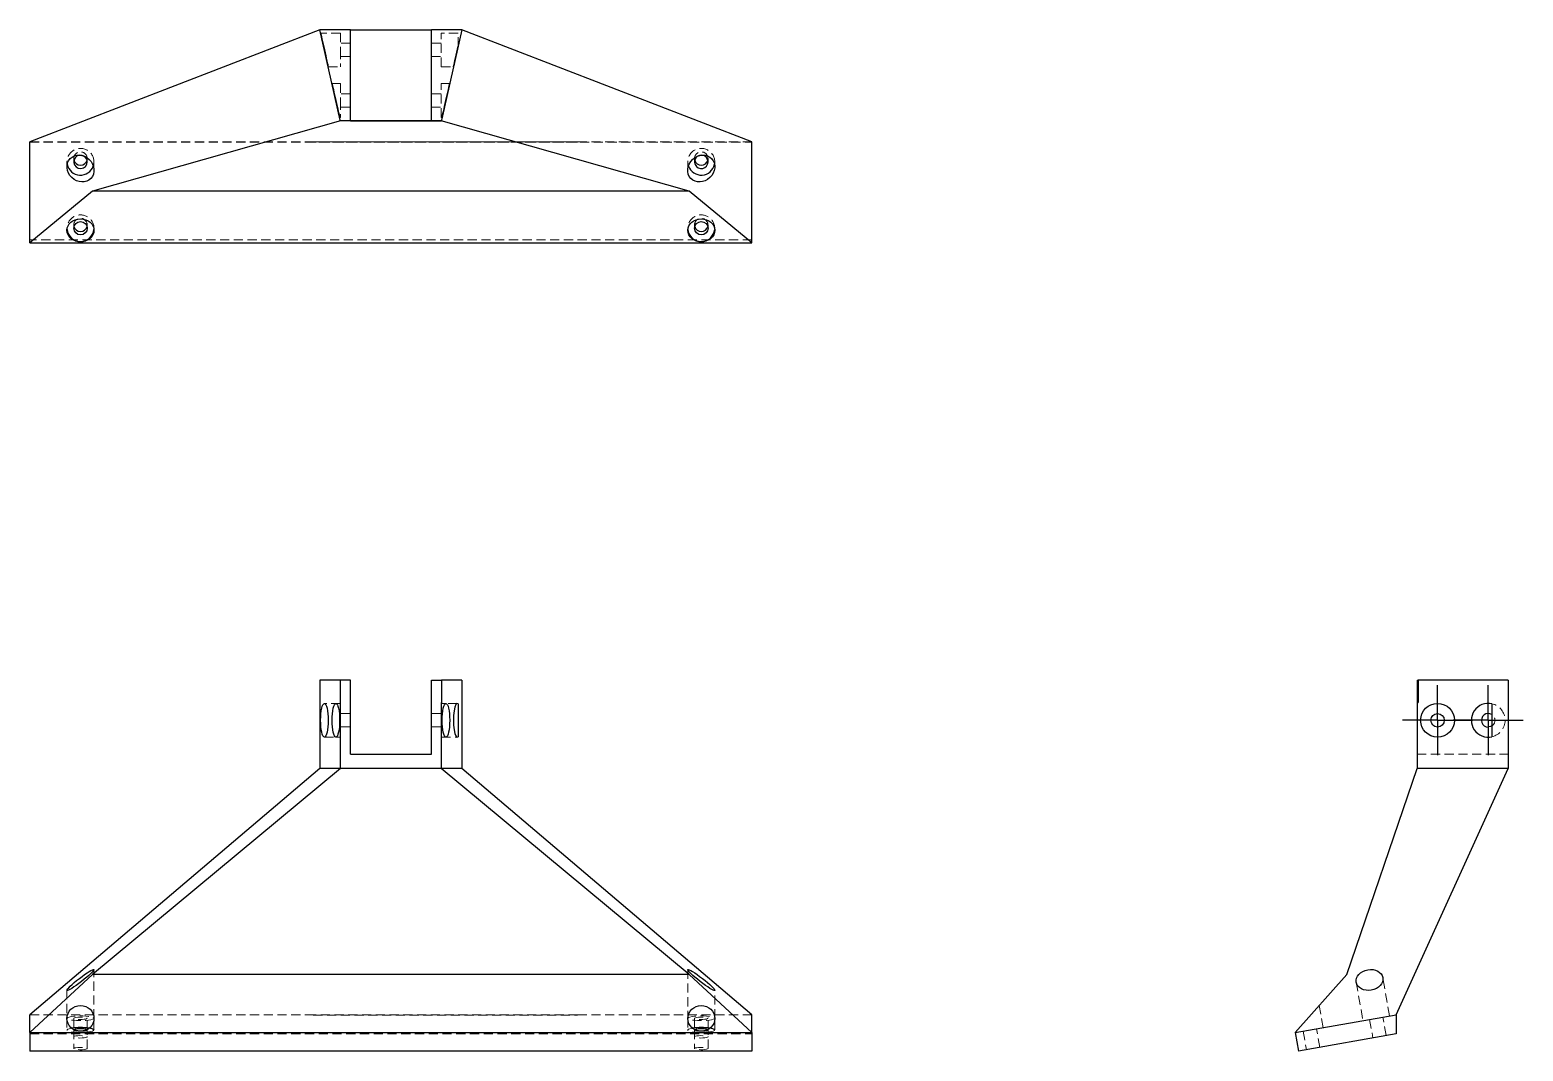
# Model space of a CAD drawing. Header units: millimetres. Extents: x 33 to 240, y 31 to 173.
import ezdxf

# ---------------------------------------------------------------- set-up
doc = ezdxf.new("R2010")
doc.units = ezdxf.units.MM
doc.linetypes.add('HIDDEN', pattern=[1.905, 1.27, -0.635])
doc.layers.add('10', color=7, linetype='Continuous')

# ---------------------------------------------------------------- blocks, each defined once
blk = doc.blocks.new('SW_CENTERMARKSYMBOL_0')
at = {"layer": '10', "color": 0}
for p, q in [((0, 2.5), (0, 4.84)), ((0, 0), (0, 2.5)), ((-2.5, 0), (-4.84, 0)), ((0, 0), (-2.5, 0)), ((0, 0), (0, -2.5)), ((0, 0), (2.5, 0)), ((2.5, 0), (4.84, 0)), ((0, -2.5), (0, -4.84))]:
    blk.add_line(p, q, dxfattribs=at)
blk = doc.blocks.new('SW_CENTERMARKSYMBOL_1')
at = {"layer": '10', "color": 0}
for p, q in [((0, 2.5), (0, 4.84)), ((0, 0), (0, 2.5)), ((-2.5, 0), (-4.84, 0)), ((0, 0), (-2.5, 0)), ((0, 0), (0, -2.5)), ((0, 0), (2.5, 0)), ((2.5, 0), (4.84, 0)), ((0, -2.5), (0, -4.84))]:
    blk.add_line(p, q, dxfattribs=at)

msp = doc.modelspace()

# ---------------------------------------------------------------- linework, layer by layer
at = {"color": 7, "linetype": 'Continuous', "lineweight": 25}
for p, q in [((73.17, 172.76), (33, 157.23)), ((75.99, 160.27), (73.17, 172.76)), ((77.39, 172.76), (73.17, 172.76)), ((75.99, 160.27), (73.17, 172.76)), ((77.39, 160.14), (77.39, 172.76)), ((77.39, 172.76), (88.61, 172.76)), ((88.61, 160.14), (88.61, 172.76)), ((92.83, 172.76), (88.61, 172.76)), ((92.83, 172.76), (90.01, 160.27)), ((92.83, 172.76), (90.01, 160.27)), ((92.83, 172.76), (92.83, 172.76)), ((133, 157.23), (92.83, 172.76)), ((76.02, 160.14), (41.67, 150.41)), ((75.99, 160.14), (75.99, 160.27)), ((75.99, 160.27), (75.99, 160.27)), ((77.39, 160.14), (75.99, 160.14)), ((76.02, 160.14), (75.99, 160.14)), ((75.99, 160.14), (75.99, 160.14)), ((89.98, 160.14), (76.02, 160.14)), ((76.02, 160.14), (76.02, 160.14)), ((77.39, 160.14), (88.61, 160.14)), ((77.39, 160.14), (77.39, 160.14)), ((88.61, 160.14), (90.01, 160.14)), ((88.61, 160.14), (88.61, 160.14)), ((90.01, 160.14), (89.98, 160.14)), ((89.98, 160.14), (89.98, 160.14)), ((124.33, 150.41), (89.98, 160.14)), ((90.01, 160.14), (90.01, 160.27)), ((90.01, 160.27), (90.01, 160.27)), ((90.01, 160.14), (90.01, 160.14)), ((33, 143.24), (33, 157.23)), ((133, 143.24), (133, 157.23)), ((41.67, 150.41), (33, 143.24)), ((124.33, 150.41), (41.67, 150.41)), ((133, 143.24), (124.33, 150.41)), ((33, 143.24), (133, 143.24)), ((75.99, 82.7), (73.17, 82.7)), ((73.17, 82.7), (73.17, 70.45)), ((75.99, 82.7), (75.99, 79.55)), ((77.39, 82.7), (75.99, 82.7)), ((77.39, 72.42), (77.39, 82.7)), ((88.61, 72.42), (88.61, 82.7)), ((88.61, 82.7), (90.01, 82.7)), ((90.01, 82.7), (90.01, 79.55)), ((92.83, 82.7), (90.01, 82.7)), ((92.83, 82.7), (92.83, 70.45)), ((225.14, 82.7), (225.14, 79.55)), ((225.14, 82.7), (225.27, 82.7)), ((225.27, 82.7), (225.27, 79.58)), ((237.76, 82.7), (225.27, 82.7)), ((237.76, 82.7), (237.76, 70.45)), ((76.02, 79.55), (75.99, 79.55)), ((76.02, 70.45), (76.02, 79.55)), ((90.01, 79.55), (89.98, 79.55)), ((89.98, 79.55), (89.98, 70.45)), ((92.32, 79.42), (92.32, 74.85)), ((225.14, 79.55), (225.27, 79.58)), ((225.14, 79.55), (225.14, 70.45)), ((235.49, 79.42), (235.49, 74.85)), ((77.39, 72.42), (88.61, 72.42)), ((73.17, 70.45), (33, 36.34)), ((76.02, 70.45), (41.67, 41.9)), ((76.02, 70.45), (73.17, 70.45)), ((89.98, 70.45), (76.02, 70.45)), ((124.33, 41.9), (89.98, 70.45)), ((92.83, 70.45), (89.98, 70.45)), ((133, 36.34), (92.83, 70.45)), ((215.41, 41.9), (225.14, 70.45)), ((222.23, 36.34), (237.76, 70.45)), ((237.76, 70.45), (225.14, 70.45)), ((41.67, 41.9), (33, 33.87)), ((124.33, 41.9), (41.67, 41.9)), ((133, 33.87), (124.33, 41.9)), ((208.24, 33.87), (215.41, 41.9)), ((33, 33.87), (33, 36.34)), ((133, 33.87), (133, 36.34)), ((208.24, 33.87), (222.23, 36.34)), ((222.23, 36.34), (222.22, 33.69)), ((33, 33.87), (33, 31.3)), ((33, 33.87), (133, 33.87)), ((133, 33.87), (133, 31.3)), ((208.24, 33.87), (208.69, 31.3)), ((222.22, 33.69), (208.69, 31.3)), ((133, 31.3), (33, 31.3))]:
    msp.add_line(p, q, dxfattribs=at)
at = {"color": 7, "linetype": 'HIDDEN', "lineweight": 18}
for p, q in [((73.17, 172.76), (73.17, 172.76)), ((92.83, 172.76), (73.17, 172.76)), ((76.02, 172.32), (73.27, 172.32)), ((76.02, 172.32), (76.02, 169.99)), ((77.39, 172.76), (77.39, 172.76)), ((88.61, 172.76), (88.61, 172.76)), ((89.98, 167.65), (89.98, 172.32)), ((92.32, 172.32), (89.98, 172.32)), ((92.32, 170.49), (92.32, 172.32)), ((77.39, 170.92), (76.02, 170.92)), ((76.02, 169.99), (76.02, 167.65)), ((89.98, 170.92), (88.61, 170.92)), ((74.32, 167.65), (76.02, 167.65)), ((76.02, 169.05), (77.39, 169.05)), ((88.61, 169.05), (89.98, 169.05)), ((89.98, 167.65), (91.68, 167.65)), ((76.02, 165.31), (74.85, 165.31)), ((76.02, 165.31), (76.02, 162.97)), ((77.39, 163.91), (76.02, 163.91)), ((89.98, 163.91), (88.61, 163.91)), ((89.98, 160.64), (89.98, 165.31)), ((91.15, 165.31), (89.98, 165.31)), ((76.02, 162.97), (76.02, 160.64)), ((76.02, 162.04), (77.39, 162.04)), ((88.61, 162.04), (89.98, 162.04)), ((75.91, 160.64), (76.02, 160.64)), ((76.02, 160.14), (75.99, 160.27)), ((76.02, 160.14), (75.99, 160.27)), ((89.98, 160.64), (90.09, 160.64)), ((90.01, 160.27), (89.98, 160.14)), ((90.01, 160.27), (89.98, 160.14)), ((33, 157.23), (72.25, 157.23)), ((33, 157.22), (133, 157.22)), ((108.85, 157.23), (72.25, 157.23)), ((72.25, 157.22), (72.25, 157.23)), ((72.25, 157.23), (108.87, 157.23)), ((108.85, 157.22), (72.25, 157.22)), ((108.85, 157.23), (108.85, 157.22)), ((108.87, 157.23), (108.85, 157.23)), ((133, 157.23), (108.85, 157.23)), ((108.85, 157.22), (108.87, 157.23)), ((38.14, 154.48), (38.14, 153.8)), ((39.07, 154.94), (39.07, 154.48)), ((40.94, 154.94), (40.92, 154.71)), ((40.94, 154.48), (40.94, 154.94)), ((41.88, 153.3), (41.88, 154.48)), ((124.12, 154.48), (124.12, 153.3)), ((125.06, 154.94), (125.06, 154.48)), ((126.93, 154.94), (126.9, 154.71)), ((126.93, 154.48), (126.93, 154.94)), ((127.86, 154.48), (127.83, 154.14)), ((127.86, 153.8), (127.86, 154.48)), ((38.14, 145.28), (38.14, 145)), ((39.07, 145.73), (39.07, 145.28)), ((40.94, 145.73), (40.92, 145.51)), ((40.94, 145.28), (40.94, 145.73)), ((41.88, 145.28), (41.87, 145.13)), ((41.88, 145), (41.88, 145.28)), ((124.12, 145.28), (124.12, 145)), ((125.06, 145.73), (125.06, 145.28)), ((126.93, 145.73), (126.9, 145.51)), ((126.93, 145.28), (126.93, 145.73)), ((127.86, 145.28), (127.85, 145.13)), ((127.86, 145), (127.86, 145.28)), ((133, 143.69), (33, 143.69)), ((77.39, 82.7), (73.17, 82.7)), ((75.99, 82.7), (75.99, 82.7)), ((92.83, 82.7), (88.61, 82.7)), ((90.01, 82.7), (90.01, 82.7)), ((76.02, 79.47), (73.8, 79.47)), ((76.02, 79.47), (75.38, 79.47)), ((76.02, 79.55), (75.99, 79.58)), ((90.01, 79.58), (89.98, 79.55)), ((90.62, 79.47), (89.98, 79.47)), ((92.2, 79.47), (89.98, 79.47)), ((77.39, 78.07), (76.02, 78.07)), ((77.39, 78.07), (76.02, 78.07)), ((89.98, 78.07), (88.61, 78.07)), ((89.98, 78.07), (88.61, 78.07)), ((73.8, 74.8), (76.02, 74.8)), ((75.38, 74.8), (76.02, 74.8)), ((76.02, 76.2), (77.39, 76.2)), ((76.02, 76.2), (77.39, 76.2)), ((88.61, 76.2), (89.98, 76.2)), ((88.61, 76.2), (89.98, 76.2)), ((89.98, 74.8), (90.62, 74.8)), ((89.98, 74.8), (92.2, 74.8)), ((77.39, 72.42), (77.39, 72.42)), ((77.39, 72.42), (88.61, 72.42)), ((88.61, 72.42), (88.61, 72.42)), ((225.14, 72.42), (237.76, 72.42)), ((76.02, 70.45), (73.17, 70.45)), ((92.83, 70.45), (89.98, 70.45)), ((41.88, 35.85), (41.88, 42.58)), ((124.12, 42.58), (124.12, 35.85)), ((221.32, 36.18), (220.39, 41.49)), ((38.14, 39.75), (38.14, 35.85)), ((127.86, 35.85), (127.86, 39.75)), ((216.71, 40.84), (217.64, 35.53)), ((212.12, 34.55), (211.58, 37.61)), ((33, 36.34), (72.25, 36.34)), ((38.14, 35.84), (38.14, 34.23)), ((39.07, 35.85), (39.07, 34.23)), ((40.94, 34.23), (40.94, 35.85)), ((41.88, 34.23), (41.88, 35.84)), ((72.25, 36.33), (72.25, 36.34)), ((108.85, 36.34), (72.25, 36.34)), ((108.85, 36.33), (72.25, 36.33)), ((72.25, 36.33), (72.25, 36.3)), ((72.25, 36.3), (108.87, 36.3)), ((108.85, 36.34), (108.85, 36.33)), ((133, 36.34), (108.85, 36.34)), ((108.85, 36.33), (108.87, 36.3)), ((124.12, 35.84), (124.12, 34.23)), ((125.06, 35.85), (125.06, 34.23)), ((126.93, 34.23), (126.93, 35.85)), ((127.86, 34.23), (127.86, 35.84)), ((218.56, 35.69), (219.02, 33.12)), ((220.86, 33.45), (220.4, 36.01)), ((222.22, 36.33), (222.23, 36.3)), ((33, 33.69), (133, 33.69)), ((39.07, 34.23), (39.07, 31.66)), ((40.9, 34.28), (40.94, 34.23)), ((40.94, 31.66), (40.94, 34.23)), ((125.06, 34.23), (125.06, 31.66)), ((126.88, 34.28), (126.93, 34.23)), ((126.93, 31.66), (126.93, 34.23)), ((208.41, 34.06), (208.44, 33.9)), ((209.36, 34.07), (209.81, 31.5)), ((211.65, 31.82), (211.2, 34.39))]:
    msp.add_line(p, q, dxfattribs=at)
at = {"color": 7, "linetype": 'Continuous', "lineweight": 25, "flags": 128}
for points in [[(74.32, 167.65), (74.32, 167.69), (74.29, 167.79), (74.25, 167.96), (74.2, 168.2), (74.14, 168.48), (74.06, 168.82), (73.98, 169.19), (73.89, 169.58), (73.8, 169.99), (73.7, 170.39), (73.62, 170.79), (73.53, 171.15), (73.46, 171.49), (73.39, 171.78), (73.34, 172.01), (73.3, 172.18), (73.28, 172.29), (73.27, 172.32), (73.28, 172.29), (73.3, 172.18), (73.34, 172.01), (73.39, 171.78), (73.46, 171.49), (73.53, 171.15), (73.62, 170.79), (73.7, 170.39), (73.8, 169.99), (73.89, 169.58), (73.98, 169.19), (74.06, 168.82), (74.14, 168.48), (74.2, 168.2), (74.25, 167.96), (74.29, 167.79), (74.32, 167.69), (74.32, 167.65)], [(92.32, 170.49), (92.22, 170.08), (92.13, 169.66), (92.04, 169.25), (91.95, 168.87), (91.87, 168.52), (91.81, 168.22), (91.75, 167.98), (91.71, 167.8), (91.68, 167.69), (91.68, 167.65), (91.68, 167.69), (91.71, 167.8), (91.75, 167.98), (91.81, 168.22), (91.87, 168.52), (91.95, 168.87), (92.04, 169.25), (92.13, 169.66), (92.22, 170.08), (92.32, 170.49)], [(75.91, 160.64), (75.9, 160.67), (75.87, 160.78), (75.84, 160.95), (75.78, 161.18), (75.72, 161.47), (75.64, 161.81), (75.56, 162.18), (75.47, 162.57), (75.38, 162.97), (75.29, 163.38), (75.2, 163.77), (75.12, 164.14), (75.04, 164.48), (74.98, 164.76), (74.92, 165), (74.88, 165.17), (74.86, 165.28), (74.85, 165.31), (74.86, 165.28), (74.88, 165.17), (74.92, 165), (74.98, 164.76), (75.04, 164.48), (75.12, 164.14), (75.2, 163.77), (75.29, 163.38), (75.38, 162.97), (75.47, 162.57), (75.56, 162.18), (75.64, 161.81), (75.72, 161.47), (75.78, 161.18), (75.84, 160.95), (75.87, 160.78), (75.9, 160.67), (75.91, 160.64)], [(90.09, 160.64), (90.1, 160.67), (90.13, 160.78), (90.16, 160.95), (90.22, 161.18), (90.28, 161.47), (90.36, 161.81), (90.44, 162.18), (90.53, 162.57), (90.62, 162.97), (90.71, 163.38), (90.8, 163.77), (90.88, 164.14), (90.96, 164.48), (91.02, 164.76), (91.08, 165), (91.12, 165.17), (91.14, 165.28), (91.15, 165.31), (91.14, 165.28), (91.12, 165.17), (91.08, 165), (91.02, 164.76), (90.96, 164.48), (90.88, 164.14), (90.8, 163.77), (90.71, 163.38), (90.62, 162.97), (90.53, 162.57), (90.44, 162.18), (90.36, 161.81), (90.28, 161.47), (90.22, 161.18), (90.16, 160.95), (90.13, 160.78), (90.1, 160.67), (90.09, 160.64)], [(235.49, 76.35), (235.29, 76.25), (234.99, 76.2)], [(40.22, 34.07), (39.93, 34.07), (39.8, 34.07)], [(126.2, 34.07), (125.91, 34.07), (125.78, 34.07)]]:
    msp.add_lwpolyline(points, dxfattribs=at)
at = {"color": 7, "linetype": 'HIDDEN', "lineweight": 18, "flags": 128}
for points in [[(41.88, 154.48), (41.83, 154.06), (41.78, 153.9)], [(41.88, 35.85), (41.83, 35.78), (41.68, 35.71), (41.44, 35.64), (41.13, 35.59), (40.75, 35.55), (40.33, 35.53), (39.9, 35.53), (39.47, 35.54), (39.07, 35.57), (38.73, 35.62), (38.45, 35.67), (38.25, 35.74), (38.15, 35.81), (38.15, 35.89), (38.25, 35.96), (38.45, 36.03), (38.73, 36.09), (39.07, 36.13), (39.47, 36.16), (39.9, 36.18), (40.33, 36.17), (40.75, 36.15), (41.13, 36.11), (41.44, 36.06), (41.68, 36), (41.83, 35.93), (41.88, 35.85)], [(40.94, 35.85), (40.89, 35.8), (40.75, 35.75), (40.52, 35.72), (40.24, 35.69), (39.93, 35.69), (39.63, 35.7), (39.38, 35.73), (39.19, 35.77), (39.09, 35.82), (39.09, 35.88), (39.19, 35.93), (39.38, 35.97), (39.63, 36), (39.93, 36.01), (40.24, 36.01), (40.52, 35.99), (40.75, 35.95), (40.89, 35.9), (40.94, 35.85)], [(127.86, 35.85), (127.81, 35.78), (127.66, 35.71), (127.42, 35.64), (127.11, 35.59), (126.73, 35.55), (126.32, 35.53), (125.88, 35.53), (125.45, 35.54), (125.06, 35.57), (124.71, 35.62), (124.43, 35.67), (124.23, 35.74), (124.13, 35.81), (124.13, 35.89), (124.23, 35.96), (124.43, 36.03), (124.71, 36.09), (125.06, 36.13), (125.45, 36.16), (125.88, 36.18), (126.32, 36.17), (126.73, 36.15), (127.11, 36.11), (127.42, 36.06), (127.66, 36), (127.81, 35.93), (127.86, 35.85)], [(126.93, 35.85), (126.87, 35.8), (126.73, 35.75), (126.5, 35.72), (126.22, 35.69), (125.91, 35.69), (125.62, 35.7), (125.36, 35.73), (125.17, 35.77), (125.07, 35.82), (125.07, 35.88), (125.17, 35.93), (125.36, 35.97), (125.62, 36), (125.91, 36.01), (126.22, 36.01), (126.5, 35.99), (126.73, 35.95), (126.87, 35.9), (126.93, 35.85)], [(41.88, 34.23), (41.83, 34.15), (41.68, 34.08), (41.44, 34.02), (41.13, 33.97), (40.75, 33.93), (40.33, 33.91), (39.9, 33.9), (39.47, 33.92), (39.07, 33.95), (38.73, 33.99), (38.45, 34.05), (38.25, 34.12), (38.15, 34.19), (38.15, 34.27), (38.25, 34.34), (38.45, 34.41), (38.73, 34.46), (38.81, 34.48)], [(39.8, 34.07), (39.63, 34.08), (39.38, 34.11), (39.19, 34.15), (39.09, 34.2), (39.09, 34.26), (39.12, 34.28)], [(40.94, 33.28), (40.89, 33.23), (40.75, 33.19), (40.52, 33.15), (40.24, 33.13), (39.93, 33.12), (39.63, 33.14), (39.38, 33.17), (39.19, 33.21), (39.09, 33.26), (39.09, 33.31), (39.19, 33.36), (39.38, 33.4), (39.63, 33.43), (39.93, 33.45), (40.24, 33.44), (40.52, 33.42), (40.75, 33.38), (40.89, 33.34), (40.94, 33.28)], [(127.86, 34.23), (127.81, 34.15), (127.66, 34.08), (127.42, 34.02), (127.11, 33.97), (126.73, 33.93), (126.32, 33.91), (125.88, 33.9), (125.45, 33.92), (125.06, 33.95), (124.71, 33.99), (124.43, 34.05), (124.23, 34.12), (124.13, 34.19), (124.13, 34.27), (124.23, 34.34), (124.43, 34.41), (124.71, 34.46), (124.79, 34.48)], [(125.78, 34.07), (125.62, 34.08), (125.36, 34.11), (125.17, 34.15), (125.07, 34.2), (125.07, 34.26), (125.1, 34.28)], [(126.93, 33.28), (126.87, 33.23), (126.73, 33.19), (126.5, 33.15), (126.22, 33.13), (125.91, 33.12), (125.62, 33.14), (125.36, 33.17), (125.17, 33.21), (125.07, 33.26), (125.07, 33.31), (125.17, 33.36), (125.36, 33.4), (125.62, 33.43), (125.91, 33.45), (126.22, 33.44), (126.5, 33.42), (126.73, 33.38), (126.87, 33.34), (126.93, 33.28)], [(40.94, 31.66), (40.89, 31.61), (40.75, 31.56), (40.52, 31.53), (40.24, 31.5), (39.93, 31.5), (39.63, 31.51), (39.38, 31.54), (39.19, 31.58), (39.09, 31.64), (39.09, 31.69), (39.19, 31.74), (39.38, 31.78), (39.63, 31.81), (39.93, 31.82), (40.24, 31.82), (40.52, 31.8), (40.75, 31.76), (40.89, 31.71), (40.94, 31.66)], [(126.93, 31.66), (126.87, 31.61), (126.73, 31.56), (126.5, 31.53), (126.22, 31.5), (125.91, 31.5), (125.62, 31.51), (125.36, 31.54), (125.17, 31.58), (125.07, 31.64), (125.07, 31.69), (125.17, 31.74), (125.36, 31.78), (125.62, 31.81), (125.91, 31.82), (126.22, 31.82), (126.5, 31.8), (126.73, 31.76), (126.87, 31.71), (126.93, 31.66)]]:
    msp.add_lwpolyline(points, dxfattribs=at)
at = {"color": 7, "linetype": 'Continuous', "lineweight": 25}
for centre, radius in [((40.02, 145.28), 0.925), ((126, 145.28), 0.925), ((227.97, 77.13), 2.34), ((227.97, 77.13), 0.935)]:
    msp.add_circle(centre, radius, dxfattribs=at)
at = {"color": 7, "linetype": 'HIDDEN', "lineweight": 18}
for centre, radius, start, end in [((40.01, 154.47), 1.87, 0.5496, 190.1071), ((40.01, 154.93), 0.933, 0.4874, 193.532), ((40.01, 154.46), 0.945, 55.9039, 96.0903), ((125.99, 154.47), 1.87, 0.4791, 197.8239), ((125.99, 154.93), 0.933, 0.4874, 193.532), ((125.99, 154.46), 0.945, 83.9156, 124.0902), ((40.01, 145.26), 1.87, 0.5994, 184.0721), ((125.99, 145.26), 1.87, 0.5994, 184.0721), ((40.01, 145.72), 0.933, 0.4874, 193.532), ((125.99, 145.72), 0.933, 0.4874, 193.532), ((234.99, 77.13), 2.34, 282.4911, 77.5088), ((234.99, 77.13), 0.935, 302.7328, 57.2671), ((40.29, 35.49), 1.42, 267.046, 297.5048), ((41.26, 33.57), 0.903, 46.3826, 92.6811), ((126.27, 35.49), 1.42, 267.046, 297.5048), ((127.24, 33.57), 0.903, 46.3826, 92.6811)]:
    msp.add_arc(centre, radius, start, end, dxfattribs=at)
at = {"color": 7, "linetype": 'Continuous', "lineweight": 25}
for centre, radius, start, end in [((40.02, 154.48), 0.928, 96.6036, 0.4083), ((40.03, 154.48), 0.917, 0.1396, 56.0248), ((126, 154.48), 0.93, 125.1064, 0.1738), ((126, 154.48), 0.926, 0.401, 84.3313), ((40.01, 154.52), 1.88, 191.5887, 340.7685), ((40.01, 154.95), 0.937, 194.8981, 345.1019), ((125.99, 154.51), 1.87, 199.1892, 348.4536), ((125.99, 154.95), 0.937, 194.8981, 345.1019), ((40.01, 145.3), 1.87, 185.3817, 354.6183), ((40.01, 145.75), 0.937, 194.8981, 345.1019), ((125.99, 145.3), 1.87, 185.3817, 354.6183), ((125.99, 145.75), 0.937, 194.8981, 345.1019), ((234.99, 77.13), 2.34, 77.5088, 282.4911), ((234.99, 77.13), 0.935, 57.2671, 270), ((40.01, 25.46), 9.1, 82.3944, 97.6056), ((40.01, 31.45), 2.96, 72.4287, 107.5713), ((125.99, 25.46), 9.1, 82.3944, 97.6056), ((125.99, 31.45), 2.96, 72.4287, 107.5713)]:
    msp.add_arc(centre, radius, start, end, dxfattribs=at)
for centre, major_axis, ratio in [((40.01, 153.55), (1.44, -1.37), 0.873383), ((125.99, 153.55), (1.44, 1.37), 0.873383), ((40.01, 145), (1.87, 0), 0.84791), ((125.99, 145), (1.87, 0), 0.84791), ((73.8, 77.13), (0, 2.34), 0.225719), ((75.38, 77.13), (0, 2.34), 0.225719), ((90.62, 77.13), (0, 2.34), 0.225719), ((40.01, 41.16), (1.86, 1.44), 0.109548), ((125.99, 41.16), (1.86, -1.44), 0.109548), ((218.55, 41.16), (1.84, 0.32), 0.769317), ((40.01, 35.84), (1.87, 0), 0.950035), ((125.99, 35.84), (1.87, 0), 0.950035)]:
    msp.add_ellipse(centre, major_axis=major_axis, ratio=ratio, dxfattribs=at)
msp.add_ellipse((92.2, 77.13), major_axis=(0, 2.34), ratio=0.225719, start_param=6.065172, end_param=9.642789, dxfattribs=at)

# ---------------------------------------------------------------- block references
at = {"layer": '10'}
for name, p in [('SW_CENTERMARKSYMBOL_0', (227.97, 77.13)), ('SW_CENTERMARKSYMBOL_1', (234.99, 77.13))]:
    msp.add_blockref(name, p, dxfattribs=at)

doc.saveas('drawing.dxf')
